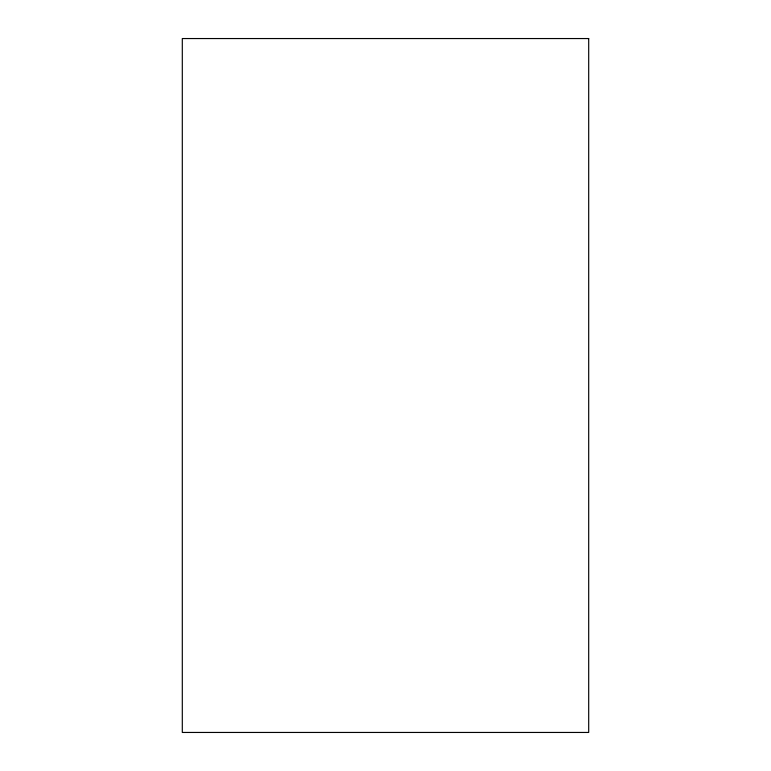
<?xml version="1.0" encoding="UTF-8"?>
<svg xmlns="http://www.w3.org/2000/svg" width="771" height="771" viewBox="0 0 771 771"><rect width="100%" height="100%" fill="white"/><g stroke="black" fill="none" stroke-linecap="round" stroke-linejoin="round"><path stroke-width="1.16" d="M588.697 38.55L182.303 38.55L182.303 732.45L588.697 732.45L588.697 38.55"/></g></svg>
